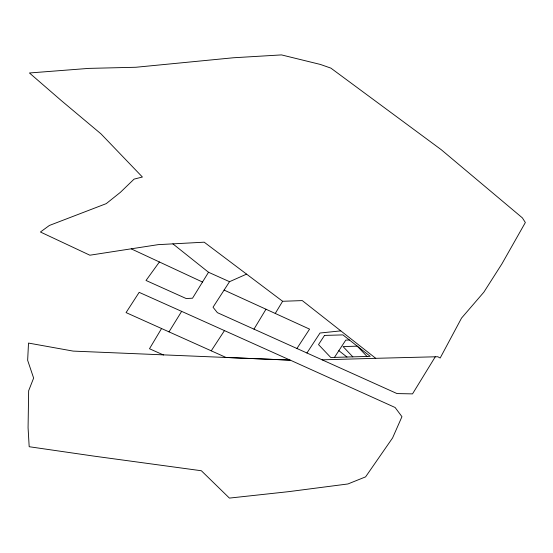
<?xml version="1.0" encoding="UTF-8"?>
<svg xmlns="http://www.w3.org/2000/svg" width="553" height="553" viewBox="0 0 553 553"><rect width="100%" height="100%" fill="white"/><g stroke="black" fill="none" stroke-linecap="round" stroke-linejoin="round"><path stroke-width="0.83" d="M161.559 328.53L149.49 348.743L163.522 354.998M253.972 329.146L265.993 309.224M275.249 313.454L282.618 301.281L302.277 300.597L375.743 358.316L437.782 356.733L440.174 358.026L461.534 318.093L483.847 292.184L501.889 263.905L525.35 222.52L522.385 217.875L441.218 149.683L330.881 68.123L320.387 64.445L281.498 54.906L233.38 57.768L135.934 67.259L88.715 68.392L29.447 72.982L61.293 100.577L100.978 133.861L142.404 177.022L134.082 179.117L120.402 192.32L106.245 203.635L49.376 225.465L40.431 232.011L89.869 255.209L158.144 244.654L204.188 242.186L282.618 301.281M435.266 356.796L412.524 393.881L397.026 393.577L217.384 312.659L213.029 307.219L229.53 281.691L246.576 274.129M169.004 331.869L181.647 311.367L290.201 360.148L73.162 351.1L28.514 343.074L27.65 360.307L33.629 378.079L28.652 390.743L28.072 427.732L29.185 446.72L93.816 456.101L201.361 470.748L229.412 498.094L288.701 491.652L347.934 483.965L365.588 476.873L392.582 437.935L401.955 416.679L395.105 407.492L290.18 360.1L226.142 357.473M229.53 281.691L208.522 272.263L192.534 298.205L186.161 298.53L146.02 280.475L159.402 261.977M211.246 350.83L224.456 330.604M296.92 348.494L309.576 329.132L224.096 290.09M306.922 353.001L320.021 333.017L340.8 330.867M334.454 357.383L345.777 340.102L349.413 339.998M322.15 359.844L375.743 358.316M181.647 311.367L139.162 292.35L126.063 312.597L226.163 357.521M131.31 248.898L202.495 282.037M338.858 350.664L346.959 357.024M172.902 243.866L208.522 272.263M367.033 356.457L357.259 346.164L343.06 346.572L352.842 356.858M324.521 335.422L318.514 344.588L330.77 357.487L370.24 356.36L342.915 334.897L324.521 335.422"/></g></svg>
